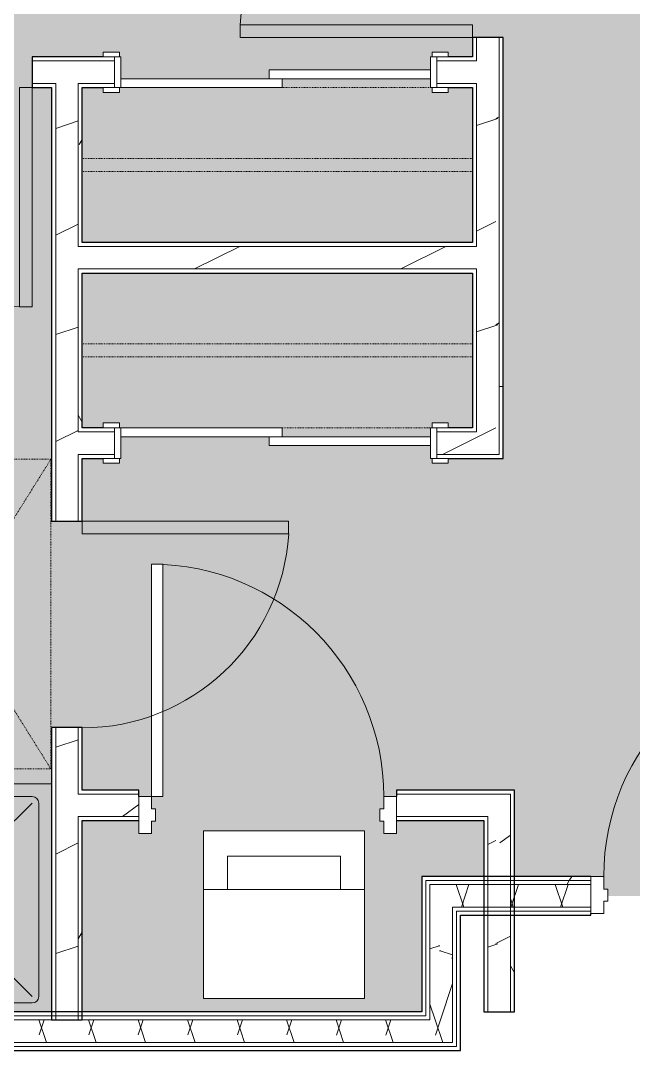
# Model space of a CAD drawing. Header units: inches. Extents: x -4830 to -235, y 9551 to 12852.
# Drawn here: x -3144.8 to -3049.7, y 10449.4 to 10609.1 of the extents above; entities that cross this region are included whole.
import ezdxf

# ---------------------------------------------------------------- set-up
doc = ezdxf.new("R2010")
doc.units = ezdxf.units.IN
doc.header["$MEASUREMENT"] = 0
doc.linetypes.add('Dash', pattern=[0.25, 0.125, -0.125])
for name, color, linetype, lineweight in [('0-1', 7, 'Continuous', 5), ('0-2', 7, 'Continuous', 9), ('0-3', 8, 'Continuous', 9), ('A-AREA-PATT-3', 41, 'Continuous', 9), ('A-DOOR-1', 7, 'Continuous', 9), ('A-DOOR-2', 50, 'Continuous', 13), ('A-DOOR-FRAM-1', 50, 'Continuous', 13), ('A-GENM-HDLN-1', 7, 'Dash', 9), ('A-WALL-1', 250, 'Continuous', 25), ('A-WALL-2', 7, 'Continuous', 9), ('A-WALL-PATT-1', 7, 'Continuous', 9), ('A-WALL-PATT-2', 8, 'Continuous', 9), ('A-WALL-PATT-3', 253, 'Continuous', 9), ('I-WALL-1', 250, 'Continuous', 25), ('P-SANR-FIXT-1', 7, 'Continuous', 9), ('Q-CASE-HDLN-1', 7, 'Dash', 9)]:
    doc.layers.add(name, color=color, linetype=linetype, lineweight=lineweight)
pattern_1 = [(0, (0, 0), (61.44, 15.36), [2.534, -43.546, 2.534, -43.546, -245.76]), (0, (0, 0), (61.44, 15.36), [-92.16, 2.534, -89.626, 2.534, -43.546, -107.52]), (0, (0, 0), (61.44, 15.36), [-230.4, 2.534, -28.186, 2.534, -74.266]), (120, (23.04, 7.68), (-44.02215, 45.5286), [2.534, -43.546, 2.534, -43.546, -245.76]), (120, (23.04, 7.68), (-44.02215, 45.5286), [-92.16, 2.534, -89.626, 2.534, -43.546, -107.52]), (120, (23.04, 7.68), (-44.02215, 45.5286), [-230.4, 2.534, -28.186, 2.534, -74.266]), (240, (30.72, 38.4), (-17.41785, -60.8886), [2.534, -43.546, 2.534, -43.546, -245.76]), (240, (30.72, 38.4), (-17.41785, -60.8886), [-92.16, 2.534, -89.626, 2.534, -43.546, -107.52]), (240, (30.72, 38.4), (-17.41785, -60.8886), [-230.4, 2.534, -28.186, 2.534, -74.266])]
pattern_2 = [(216.87, (12.795, 31.987), (95.9612857, 63.9749714), [15.994, -143.942]), (206.565, (31.987, 22.391), (-31.986981, -31.986924), [35.763, -35.763]), (198.435, (31.987, 6.397), (-63.974746, -31.987128), [20.231, -80.922])]
pattern_3 = [(161.57, (0.96, 0.96), (-7.6802237, -0.0009796), [0, -54.643, 6.067, 0]), (18.43, (-0.96, 0.96), (-7.6802237, 0.0009796), [0, -54.643, 6.067, 0]), (108.43, (0.96, 0.96), (3.8382953, -19.2013653), [18.211, -42.499]), (71.57, (-0.96, 0.96), (3.8382953, 19.2013653), [18.211, -42.499])]

# ---------------------------------------------------------------- blocks, each defined once
blk = doc.blocks.new('Single-Flush - 32_ x 84_-1372863-FLOOR PLAN - 3RD FLOOR')
at = {"layer": 'A-DOOR-1'}
blk.add_arc((16, -2.38), 32.07, 180, 266.4241, dxfattribs=at)
at = {"layer": 'A-DOOR-2'}
for p, q in [((14, -2.38), (14, -34.38)), ((16, -2.38), (14, -2.38)), ((16, -2.38), (16, -34.38)), ((16, -34.38), (14, -34.38))]:
    blk.add_line(p, q, dxfattribs=at)
blk = doc.blocks.new('Stacked Washer and Dryer - 26_x25_ - Private-1352637-FLOOR PLAN - 3RD FLOOR')
at = {"layer": 'P-SANR-FIXT-1'}
for p, q in [((0, 12.5), (26, 12.5)), ((0, 12.5), (0, -12.5)), ((16.90625, 12.5), (16.90625, -12.5)), ((26, 12.5), (26, -12.5)), ((16.90625, 8.75), (22.09375, 8.75)), ((22.09375, 8.75), (22.09375, -8.75)), ((22.09375, -8.75), (16.90625, -8.75)), ((26, -12.5), (0, -12.5))]:
    blk.add_line(p, q, dxfattribs=at)
blk = doc.blocks.new('Single-Flush - 36_ x 84_-1372824-FLOOR PLAN - 3RD FLOOR')
at = {"layer": 'A-DOOR-1'}
blk.add_arc((18, -2.38), 36.07, 180, 266.8211, dxfattribs=at)
at = {"layer": 'A-DOOR-2'}
for p, q in [((16, -2.38), (16, -38.39)), ((18, -2.38), (16, -2.38)), ((18, -2.38), (18, -38.39)), ((18, -38.39), (16, -38.39))]:
    blk.add_line(p, q, dxfattribs=at)
blk = doc.blocks.new('Single-Flush - 34_ x 84_-1372834-FLOOR PLAN - 3RD FLOOR')
at = {"layer": 'A-DOOR-1'}
blk.add_arc((17, -2.38), 34.07, 180, 266.6343, dxfattribs=at)
at = {"layer": 'A-DOOR-2'}
for p, q in [((15, -2.38), (15, -36.38)), ((17, -2.38), (15, -2.38)), ((17, -2.38), (17, -36.38)), ((17, -36.38), (15, -36.38))]:
    blk.add_line(p, q, dxfattribs=at)
blk = doc.blocks.new('FOLDING_SLIDING CLOSET - 48_ x 80_-1372841-FLOOR PLAN - 3RD FLOOR')
at = {"layer": 'A-DOOR-1'}
for p, q in [((-26.75, 3.25), (-24.25, 3.25)), ((-26.75, 2.5), (-26.75, 3.25)), ((-24.25, 3.25), (-24.25, 2.5)), ((24.25, 3.25), (26.75, 3.25)), ((24.25, 2.5), (24.25, 3.25)), ((26.75, 3.25), (26.75, 2.5)), ((-24.25, 2.5), (-26.75, 2.5)), ((26.75, 2.5), (24.25, 2.5)), ((-26.75, -2.25), (-24.25, -2.25)), ((-26.75, -3), (-26.75, -2.25)), ((-24.25, -3), (-26.75, -3)), ((-24.25, -2.25), (-24.25, -3)), ((24.25, -2.25), (26.75, -2.25)), ((24.25, -3), (24.25, -2.25)), ((26.75, -3), (24.25, -3)), ((26.75, -2.25), (26.75, -3))]:
    blk.add_line(p, q, dxfattribs=at)
at = {"layer": 'A-DOOR-2'}
for p, q in [((-1, 0.5), (24, 0.5)), ((-1, -0.88), (-1, 0.5)), ((24, 0.5), (24, -0.88)), ((-24, -0.88), (1, -0.88)), ((-24, -2.25), (-24, -0.88)), ((24, -0.88), (-1, -0.88)), ((1, -0.88), (1, -2.25)), ((1, -2.25), (-24, -2.25))]:
    blk.add_line(p, q, dxfattribs=at)
at = {"layer": 'A-DOOR-FRAM-1'}
for p, q in [((-25, 2.5), (-24, 2.5)), ((-25, -2.25), (-25, 2.5)), ((-24, 2.5), (-24, -2.25)), ((24, 2.5), (25, 2.5)), ((24, -2.25), (24, 2.5)), ((25, 2.5), (25, -2.25)), ((-24, -2.25), (-25, -2.25)), ((25, -2.25), (24, -2.25))]:
    blk.add_line(p, q, dxfattribs=at)
blk = doc.blocks.new('Door-Passage-Single-Flush - 36_ x 84_-1699263-FLOOR PLAN - 3RD FLOOR')
at = {"layer": 'A-DOOR-1'}
blk.add_arc((18, -1.625), 36, 180, 270, dxfattribs=at)
at = {"layer": 'A-DOOR-2'}
for p, q in [((16.25, -1.625), (18, -1.625)), ((16.25, -37.625), (16.25, -1.625)), ((18, -1.625), (18, -37.625)), ((18, -37.625), (16.25, -37.625))]:
    blk.add_line(p, q, dxfattribs=at)
at = {"layer": 'A-DOOR-FRAM-1'}
for p, q in [((-20, 4.125), (-18, 4.125)), ((-20, -1.625), (-20, 4.125)), ((-18, 4.125), (-18, 2.1875)), ((18, 4.125), (20, 4.125)), ((18, 2.1875), (18, 4.125)), ((20, 4.125), (20, -1.625)), ((-18, 2.1875), (-17.375, 2.1875)), ((-17.375, 2.1875), (-17.375, 0.3125)), ((17.375, 2.1875), (18, 2.1875)), ((17.375, 0.3125), (17.375, 2.1875)), ((-18, 0.3125), (-18, -1.625)), ((-17.375, 0.3125), (-18, 0.3125)), ((18, 0.3125), (17.375, 0.3125)), ((18, -1.625), (18, 0.3125)), ((-18, -1.625), (-20, -1.625)), ((20, -1.625), (18, -1.625))]:
    blk.add_line(p, q, dxfattribs=at)
blk = doc.blocks.new('Shower Base-3D - 36_ x 36_-V48-FLOOR PLAN - 3RD FLOOR')
at = {"layer": 'P-SANR-FIXT-1'}
for p, q in [((18, 18), (-18, 18)), ((-15, 16), (15, 16)), ((-16, -15), (-16, 15)), ((-1.12, 1), (-15, 15)), ((0.97, 1.14), (15, 15)), ((16, 15), (16, -15)), ((-1.13, -0.98), (-15, -15)), ((1.01, -1.11), (15, -15)), ((15, -16), (-15, -16))]:
    blk.add_line(p, q, dxfattribs=at)
for centre, start, end in [((-15, 15), 90, 180), ((15, 15), 360, 90), ((-15, -15), 180, 270), ((15, -15), 270, 0)]:
    blk.add_arc(centre, 1, start, end, dxfattribs=at)
blk = doc.blocks.new('OD_CW_Closet - OD_CW_Closet-V67-FLOOR PLAN - 3RD FLOOR')
at = {"layer": 'Q-CASE-HDLN-1'}
for p, q in [((4.5, 24), (0.74, 24)), ((0.74, 24), (0.74, 0)), ((30.25, 24), (7.25, 24)), ((61.26, 24), (58, 24)), ((61.26, 0), (61.26, 24)), ((0.74, 13), (61.26, 13)), ((0.74, 11), (61.26, 11)), ((0.74, 0), (61.26, 0))]:
    blk.add_line(p, q, dxfattribs=at)
blk = doc.blocks.new('ADA Clearances - 30_x48_-V50-FLOOR PLAN - 3RD FLOOR')
at = {"layer": 'A-GENM-HDLN-1'}
for p, q in [((15, -24), (-15, 24)), ((-15, -24), (15, 24)), ((15, 24), (-15, 24)), ((-15, 24), (-15, -24)), ((15, 11.42), (15, 24)), ((15, -24), (15, 9.18)), ((-15, -24), (15, -24))]:
    blk.add_line(p, q, dxfattribs=at)
blk = doc.blocks.new('OD_CW_Closet - OD_CW_Closet-V68-FLOOR PLAN - 3RD FLOOR')
at = {"layer": 'Q-CASE-HDLN-1'}
for p, q in [((61.26, 24), (0.74, 24)), ((0.74, 24), (0.74, 0)), ((61.26, 0), (61.26, 24)), ((0.74, 13), (61.26, 13)), ((0.74, 11), (61.26, 11)), ((0.74, 0), (4.5, 0)), ((7.25, 0), (30.25, 0)), ((58, 0), (61.26, 0))]:
    blk.add_line(p, q, dxfattribs=at)
blk = doc.blocks.new('FOLDING_SLIDING CLOSET - 48_ x 80_-1372832-FLOOR PLAN - 3RD FLOOR')
at = {"layer": 'A-DOOR-1'}
for p, q in [((-24.25, 3), (-26.75, 3)), ((-26.75, 3), (-26.75, 2.25)), ((-26.75, 2.25), (-24.25, 2.25)), ((-24.25, 2.25), (-24.25, 3)), ((26.75, 3), (24.25, 3)), ((24.25, 3), (24.25, 2.25)), ((24.25, 2.25), (26.75, 2.25)), ((26.75, 2.25), (26.75, 3)), ((-24.25, -2.5), (-26.75, -2.5)), ((-26.75, -2.5), (-26.75, -3.25)), ((-24.25, -3.25), (-24.25, -2.5)), ((26.75, -2.5), (24.25, -2.5)), ((24.25, -2.5), (24.25, -3.25)), ((26.75, -3.25), (26.75, -2.5)), ((-26.75, -3.25), (-24.25, -3.25)), ((24.25, -3.25), (26.75, -3.25))]:
    blk.add_line(p, q, dxfattribs=at)
at = {"layer": 'A-DOOR-2'}
for p, q in [((1, 2.25), (-24, 2.25)), ((-24, 2.25), (-24, 0.87)), ((1, 0.87), (1, 2.25)), ((-24, 0.87), (1, 0.87)), ((24, 0.87), (-1, 0.87)), ((-1, 0.87), (-1, -0.5)), ((24, -0.5), (24, 0.87)), ((-1, -0.5), (24, -0.5))]:
    blk.add_line(p, q, dxfattribs=at)
at = {"layer": 'A-DOOR-FRAM-1'}
for p, q in [((-24, 2.25), (-25, 2.25)), ((-25, 2.25), (-25, -2.5)), ((-24, -2.5), (-24, 2.25)), ((24, 2.25), (24, -2.5)), ((25, 2.25), (24, 2.25)), ((25, -2.5), (25, 2.25)), ((-25, -2.5), (-24, -2.5)), ((24, -2.5), (25, -2.5))]:
    blk.add_line(p, q, dxfattribs=at)
blk = doc.blocks.new('CTR - 1st Phase - Unit Layouts_rvt-1-FLOOR PLAN - 3RD FLOOR')
at = {"layer": 'A-WALL-PATT-1'}
h = blk.add_hatch(dxfattribs=at)
h.set_pattern_fill('FP_1', color=256, style=0, pattern_type=2)
h.set_pattern_definition(pattern_1)
h.paths.add_polyline_path([(-3069.96, 10541.84), (-3069.92, 10541.84), (-3069.92, 10606.46), (-3070.55, 10606.46), (-3070.55, 10541.84)], flags=0)
h.paths.add_polyline_path([(-3070.55, 10642.46), (-3069.92, 10642.46), (-3069.92, 10843.14), (-3070.55, 10843.14), (-3070.55, 10669.88)], flags=0)
h = blk.add_hatch(dxfattribs=at)
h.set_pattern_fill('FP_1', color=256, style=0, pattern_type=2)
h.set_pattern_definition(pattern_1)
h.paths.add_polyline_path([(-3177.32, 10598.71), (-3176.95, 10598.71), (-3176.95, 10599.34), (-3201.32, 10599.28), (-3201.32, 10598.71), (-3178.32, 10598.71)], flags=0)
h.paths.add_polyline_path([(-3080.19, 10598.71), (-3074.67, 10598.71), (-3074.67, 10599.34), (-3080.19, 10599.34)], flags=0)
h.paths.add_polyline_path([(-3142.95, 10598.71), (-3139.32, 10598.71), (-3139.32, 10599.34), (-3142.95, 10599.34)], flags=0)
h.paths.add_polyline_path([(-3135.2, 10598.71), (-3130.19, 10598.71), (-3130.19, 10599.34), (-3135.82, 10599.34), (-3135.82, 10598.71)], flags=0)
h = blk.add_hatch(dxfattribs=at)
h.set_pattern_fill('FP_1', color=256, style=0, pattern_type=2)
h.set_pattern_definition(pattern_1)
h.paths.add_polyline_path([(-3135.82, 10455.44), (-3135.2, 10455.44), (-3135.2, 10485.69), (-3135.82, 10485.69), (-3135.82, 10463.98)], flags=0)
h.paths.add_polyline_path([(-3135.2, 10489.19), (-3135.2, 10499.51), (-3135.82, 10499.51), (-3135.82, 10489.19)], flags=0)
h.paths.add_polyline_path([(-3135.2, 10531.51), (-3135.2, 10541.84), (-3135.82, 10541.84), (-3135.82, 10531.51)], flags=0)
h.paths.add_polyline_path([(-3135.2, 10545.34), (-3135.2, 10570.59), (-3135.82, 10570.59), (-3135.82, 10545.34)], flags=0)
h.paths.add_polyline_path([(-3135.82, 10574.09), (-3135.2, 10574.09), (-3135.2, 10598.71), (-3135.82, 10598.71), (-3135.82, 10574.71)], flags=0)
h = blk.add_hatch(dxfattribs=at)
h.set_pattern_fill('FP_1', color=256, style=0, pattern_type=2)
h.set_pattern_definition(pattern_1)
h.paths.add_polyline_path([(-3068.17, 10455.44), (-3068.17, 10471.64), (-3068.8, 10471.64), (-3068.8, 10455.44)], flags=0)
h.paths.add_polyline_path([(-3068.17, 10475.14), (-3068.17, 10489.19), (-3068.8, 10489.19), (-3068.8, 10475.14), (-3068.38, 10475.14)], flags=0)
at = {"layer": 'A-WALL-PATT-2'}
h = blk.add_hatch(dxfattribs=at)
h.set_pattern_fill('FP_2', color=256, style=0, pattern_type=2)
h.set_pattern_definition(pattern_2)
h.paths.add_polyline_path([(-3074.05, 10545.34), (-3070.55, 10545.34), (-3070.55, 10606.46), (-3074.05, 10606.46), (-3074.05, 10545.96)], flags=0)
h.paths.add_polyline_path([(-3074.05, 10642.46), (-3070.55, 10642.46), (-3070.55, 10843.14), (-3074.05, 10843.14), (-3074.05, 10673.33)], flags=0)
h = blk.add_hatch(dxfattribs=at)
h.set_pattern_fill('FP_2', color=256, style=0, pattern_type=2)
h.set_pattern_definition(pattern_2)
h.paths.add_polyline_path([(-3074.67, 10599.34), (-3074.05, 10599.34), (-3074.05, 10602.84), (-3080.19, 10602.84), (-3080.19, 10599.34)], flags=0)
h.paths.add_polyline_path([(-3135.82, 10599.34), (-3130.19, 10599.34), (-3130.19, 10602.84), (-3142.95, 10602.84), (-3142.95, 10599.34), (-3139.32, 10599.34)], flags=0)
h.paths.add_polyline_path([(-3201.32, 10599.34), (-3176.95, 10599.34), (-3176.95, 10602.84), (-3201.32, 10602.84), (-3201.32, 10599.7)], flags=0)
h = blk.add_hatch(dxfattribs=at)
h.set_pattern_fill('FP_2', color=256, style=0, pattern_type=2)
h.set_pattern_definition(pattern_2)
h.paths.add_polyline_path([(-3139.32, 10454.19), (-3135.82, 10454.19), (-3135.82, 10499.51), (-3139.32, 10499.51), (-3139.32, 10463.98)], flags=0)
h.paths.add_polyline_path([(-3135.82, 10531.51), (-3135.82, 10599.34), (-3139.32, 10599.34), (-3139.32, 10531.51)], flags=0)
h = blk.add_hatch(dxfattribs=at)
h.set_pattern_fill('FP_2', color=256, style=0, pattern_type=2)
h.set_pattern_definition(pattern_2)
h.paths.add_polyline_path([(-3074.43, 10570.59), (-3074.05, 10570.59), (-3074.05, 10574.09), (-3135.82, 10574.09), (-3135.82, 10570.59), (-3074.67, 10570.59)], flags=0)
h = blk.add_hatch(dxfattribs=at)
h.set_pattern_fill('FP_2', color=256, style=0, pattern_type=2)
h.set_pattern_definition(pattern_2)
h.paths.add_polyline_path([(-3073.86, 10541.84), (-3070.55, 10541.84), (-3070.55, 10545.34), (-3080.19, 10545.34), (-3080.19, 10541.84), (-3074.05, 10541.84)], flags=0)
h.paths.add_polyline_path([(-3135.2, 10541.84), (-3130.19, 10541.84), (-3130.19, 10545.34), (-3135.82, 10545.26), (-3135.82, 10541.84)], flags=0)
h = blk.add_hatch(dxfattribs=at)
h.set_pattern_fill('FP_2', color=256, style=0, pattern_type=2)
h.set_pattern_definition(pattern_2)
h.paths.add_polyline_path([(-3073.86, 10485.69), (-3068.8, 10485.69), (-3068.8, 10489.19), (-3086.44, 10489.19), (-3086.44, 10485.69)], flags=0)
h.paths.add_polyline_path([(-3126.44, 10485.69), (-3126.44, 10489.19), (-3135.82, 10489.14), (-3135.82, 10485.69), (-3135.2, 10485.69)], flags=0)
h = blk.add_hatch(dxfattribs=at)
h.set_pattern_fill('FP_2', color=256, style=0, pattern_type=2)
h.set_pattern_definition(pattern_2)
h.paths.add_polyline_path([(-3072.3, 10455.44), (-3068.8, 10455.44), (-3068.8, 10485.69), (-3072.3, 10485.69), (-3072.3, 10474.22)], flags=0)
at = {"layer": 'A-WALL-1'}
for p, q in [((-3074.67, 10606.46), (-3074.67, 10603.46)), ((-3069.92, 10606.46), (-3074.67, 10606.46)), ((-3069.92, 10545.96), (-3069.92, 10606.46)), ((-3131.94, 10603.46), (-3142.95, 10603.46)), ((-3142.95, 10603.46), (-3142.95, 10598.71)), ((-3074.67, 10603.46), (-3078.44, 10603.46)), ((-3142.95, 10598.71), (-3139.95, 10598.71)), ((-3139.95, 10598.71), (-3139.95, 10531.51)), ((-3135.2, 10574.71), (-3135.2, 10598.71)), ((-3135.2, 10598.71), (-3131.94, 10598.71)), ((-3078.44, 10598.71), (-3074.67, 10598.71)), ((-3074.67, 10598.71), (-3074.67, 10574.71)), ((-3074.67, 10574.71), (-3135.2, 10574.71)), ((-3135.2, 10545.96), (-3135.2, 10569.96)), ((-3135.2, 10569.96), (-3074.67, 10569.96)), ((-3074.67, 10569.96), (-3074.67, 10545.96)), ((-3131.94, 10545.96), (-3135.2, 10545.96)), ((-3074.67, 10545.96), (-3078.44, 10545.96)), ((-3069.92, 10541.84), (-3069.92, 10545.96)), ((-3135.2, 10541.21), (-3131.94, 10541.21)), ((-3135.2, 10531.51), (-3135.2, 10541.21)), ((-3078.44, 10541.21), (-3069.92, 10541.21)), ((-3069.92, 10541.21), (-3069.92, 10541.84)), ((-3139.95, 10531.51), (-3135.2, 10531.51)), ((-3135.2, 10499.51), (-3139.95, 10499.51)), ((-3139.95, 10499.51), (-3139.95, 10454.19)), ((-3135.2, 10489.81), (-3135.2, 10499.51)), ((-3126.44, 10489.81), (-3135.2, 10489.81)), ((-3126.44, 10488.81), (-3126.44, 10489.81)), ((-3068.17, 10489.81), (-3086.44, 10489.81)), ((-3086.44, 10489.81), (-3086.44, 10488.81)), ((-3068.17, 10489.19), (-3068.17, 10489.81)), ((-3068.17, 10485.06), (-3068.17, 10489.19)), ((-3135.2, 10454.19), (-3135.2, 10485.06)), ((-3135.2, 10485.06), (-3126.44, 10485.06)), ((-3086.44, 10485.06), (-3072.92, 10485.06)), ((-3072.92, 10485.06), (-3072.92, 10455.44)), ((-3068.17, 10455.44), (-3068.17, 10485.06)), ((-3072.92, 10455.44), (-3068.17, 10455.44)), ((-3139.95, 10454.19), (-3135.2, 10454.19))]:
    blk.add_line(p, q, dxfattribs=at)
at = {"layer": 'A-WALL-2'}
for p, q in [((-3074.05, 10602.84), (-3074.05, 10606.46)), ((-3070.55, 10545.96), (-3070.55, 10606.46)), ((-3142.95, 10602.84), (-3130.19, 10602.84)), ((-3080.19, 10602.84), (-3074.67, 10602.84)), ((-3074.05, 10602.84), (-3074.67, 10602.84)), ((-3142.95, 10599.34), (-3139.32, 10599.34)), ((-3139.32, 10598.71), (-3139.32, 10599.34)), ((-3139.32, 10598.71), (-3139.32, 10531.51)), ((-3135.82, 10598.71), (-3135.82, 10599.34)), ((-3135.82, 10599.34), (-3130.19, 10599.34)), ((-3135.82, 10598.71), (-3135.82, 10574.09)), ((-3080.19, 10599.34), (-3074.67, 10599.34)), ((-3074.05, 10599.34), (-3074.67, 10599.34)), ((-3074.05, 10574.09), (-3074.05, 10599.34)), ((-3135.82, 10574.09), (-3135.2, 10574.09)), ((-3135.2, 10574.09), (-3074.67, 10574.09)), ((-3074.05, 10574.09), (-3074.67, 10574.09)), ((-3135.82, 10570.59), (-3135.82, 10545.34)), ((-3135.82, 10570.59), (-3135.2, 10570.59)), ((-3135.2, 10570.59), (-3074.67, 10570.59)), ((-3074.05, 10570.59), (-3074.67, 10570.59)), ((-3074.05, 10545.96), (-3074.05, 10570.59)), ((-3135.82, 10545.34), (-3135.2, 10545.34)), ((-3130.19, 10545.34), (-3135.2, 10545.34)), ((-3074.05, 10545.34), (-3080.19, 10545.34)), ((-3074.05, 10545.96), (-3074.05, 10545.34)), ((-3070.55, 10545.96), (-3070.55, 10545.34)), ((-3070.55, 10545.34), (-3070.55, 10541.84)), ((-3135.82, 10541.84), (-3135.2, 10541.84)), ((-3135.82, 10541.84), (-3135.82, 10531.51)), ((-3130.19, 10541.84), (-3135.2, 10541.84)), ((-3070.55, 10541.84), (-3080.19, 10541.84)), ((-3139.32, 10499.51), (-3139.32, 10454.19)), ((-3135.82, 10499.51), (-3135.82, 10489.19)), ((-3135.82, 10489.19), (-3135.2, 10489.19)), ((-3126.44, 10489.19), (-3135.2, 10489.19)), ((-3068.8, 10489.19), (-3086.44, 10489.19)), ((-3068.8, 10489.19), (-3068.8, 10485.69)), ((-3135.82, 10485.69), (-3135.82, 10454.19)), ((-3135.82, 10485.69), (-3135.2, 10485.69)), ((-3126.44, 10485.69), (-3135.2, 10485.69)), ((-3072.3, 10485.69), (-3086.44, 10485.69)), ((-3072.3, 10485.69), (-3072.3, 10485.06)), ((-3072.3, 10485.06), (-3072.3, 10455.44)), ((-3068.8, 10485.69), (-3068.8, 10485.06)), ((-3068.8, 10485.06), (-3068.8, 10455.44))]:
    blk.add_line(p, q, dxfattribs=at)
at = {"layer": '0-2'}
for name, p, rotation in [('Single-Flush - 36_ x 84_-1372824-FLOOR PLAN - 3RD FLOOR', (-3072.3, 10624.46), 269.9999999999645), ('OD_CW_Closet - OD_CW_Closet-V68-FLOOR PLAN - 3RD FLOOR', (-3073.94, 10598.71), 180), ('OD_CW_Closet - OD_CW_Closet-V67-FLOOR PLAN - 3RD FLOOR', (-3073.94, 10569.96), 180), ('ADA Clearances - 30_x48_-V50-FLOOR PLAN - 3RD FLOOR', (-3155.07, 10517.09), 180), ('Single-Flush - 32_ x 84_-1372863-FLOOR PLAN - 3RD FLOOR', (-3137.57, 10515.51), 89.99999999996007), ('Door-Passage-Single-Flush - 36_ x 84_-1699263-FLOOR PLAN - 3RD FLOOR', (-3106.44, 10487.19), 180), ('Stacked Washer and Dryer - 26_x25_ - Private-1352637-FLOOR PLAN - 3RD FLOOR', (-3103.9, 10457.48), 89.99999999997401)]:
    blk.add_blockref(name, p, dxfattribs=dict(at, rotation=rotation))
for name, p in [('FOLDING_SLIDING CLOSET - 48_ x 80_-1372841-FLOOR PLAN - 3RD FLOOR', (-3105.19, 10600.96)), ('Single-Flush - 34_ x 84_-1372834-FLOOR PLAN - 3RD FLOOR', (-3159.95, 10601.09)), ('FOLDING_SLIDING CLOSET - 48_ x 80_-1372832-FLOOR PLAN - 3RD FLOOR', (-3105.19, 10543.71)), ('Shower Base-3D - 36_ x 36_-V48-FLOOR PLAN - 3RD FLOOR', (-3157.95, 10472.79))]:
    blk.add_blockref(name, p, dxfattribs=at)
blk = doc.blocks.new('HOLLOW METAL - UNIT DOOR-1956233-FLOOR PLAN - 3RD FLOOR')
at = {"layer": 'A-DOOR-1'}
blk.add_arc((18, 3.25), 36, 90, 180, dxfattribs=at)
at = {"layer": 'A-DOOR-2'}
for p, q in [((18, 39.25), (16.25, 39.25)), ((16.25, 39.25), (16.25, 3.25)), ((18, 3.25), (18, 39.25)), ((16.25, 3.25), (18, 3.25))]:
    blk.add_line(p, q, dxfattribs=at)
at = {"layer": 'A-DOOR-FRAM-1'}
for p, q in [((-18, 3.25), (-20, 3.25)), ((-20, 3.25), (-20, -2.5)), ((-18, 1.3125), (-18, 3.25)), ((18, 3.25), (18, 1.3125)), ((20, 3.25), (18, 3.25)), ((20, -2.5), (20, 3.25)), ((-17.375, 1.3125), (-18, 1.3125)), ((-17.375, -0.5625), (-17.375, 1.3125)), ((18, 1.3125), (17.375, 1.3125)), ((17.375, 1.3125), (17.375, -0.5625)), ((-18, -2.5), (-18, -0.5625)), ((-18, -0.5625), (-17.375, -0.5625)), ((17.375, -0.5625), (18, -0.5625)), ((18, -0.5625), (18, -2.5)), ((-20, -2.5), (-18, -2.5)), ((18, -2.5), (20, -2.5))]:
    blk.add_line(p, q, dxfattribs=at)
blk = doc.blocks.new('CTR - 1st Phase - Common Walls_rvt-1-FLOOR PLAN - 3RD FLOOR')
at = {"layer": 'A-AREA-PATT-3'}
h = blk.add_hatch(color=256, dxfattribs=at)
h.paths.add_polyline_path([(-3018.32, 10476.39), (-3020.07, 10476.39), (-3020.07, 10512.39), (-3018.32, 10512.39), (-3018.32, 10500.82)], flags=0)
h.paths.add_polyline_path([(-3139.95, 10455.44), (-3139.95, 10499.51), (-3135.2, 10499.51), (-3135.2, 10489.81), (-3126.44, 10489.81), (-3126.44, 10488.81), (-3124.44, 10488.81), (-3124.44, 10486.88), (-3123.81, 10486.88), (-3123.81, 10485), (-3124.44, 10485), (-3124.44, 10483.06), (-3126.44, 10483.06), (-3126.44, 10485.06), (-3135.2, 10485), (-3135.2, 10455.44), (-3082.52, 10455.44), (-3082.52, 10476.39), (-3072.92, 10476.39), (-3072.92, 10485.06), (-3086.44, 10485), (-3086.44, 10483.06), (-3088.44, 10483.06), (-3088.44, 10485), (-3089.06, 10485), (-3089.06, 10486.88), (-3088.44, 10486.88), (-3088.44, 10488.81), (-3086.44, 10488.81), (-3086.44, 10489.81), (-3068.17, 10489.81), (-3068.17, 10476.39), (-3054.32, 10476.39), (-3054.32, 10474.45), (-3053.7, 10474.45), (-3053.7, 10473.39), (-3018.95, 10473.39), (-3018.95, 10474.45), (-3018.32, 10474.45), (-3018.32, 10476.39), (-3009.32, 10476.39), (-3009.32, 10487.44), (-2973.57, 10487.44), (-2973.57, 10479.44), (-2943.32, 10479.44), (-2943.32, 10493.97), (-2943.7, 10493.97), (-2943.7, 10517.97), (-2943.32, 10517.97), (-2943.32, 10549.06), (-3001.32, 10549.06), (-3001.38, 10547.58), (-3001.52, 10547.44), (-3002.42, 10547.42), (-3002.42, 10547.19), (-3005.04, 10547.19), (-3005.04, 10546.94), (-3005.63, 10546.94), (-3005.63, 10547.19), (-3006.22, 10547.19), (-3006.22, 10546.94), (-3006.81, 10546.94), (-3006.81, 10547.19), (-3007.4, 10547.19), (-3007.4, 10546.94), (-3007.99, 10546.94), (-3007.99, 10547.19), (-3008.58, 10547.19), (-3008.58, 10546.94), (-3009.17, 10546.94), (-3009.17, 10547.19), (-3018.66, 10547.19), (-3018.66, 10546.94), (-3020.37, 10546.94), (-3020.37, 10547.19), (-3024.23, 10547.19), (-3024.23, 10547.44), (-3025.13, 10547.44), (-3025.32, 10547.64), (-3025.32, 10549.06), (-3027.92, 10549.06), (-3027.92, 10585.06), (-3020.38, 10585.06), (-3020.38, 10592.14), (-3003.88, 10592.14), (-3003.88, 10585.06), (-2991.25, 10585.06), (-2991.25, 10592.14), (-2974.75, 10592.14), (-2974.75, 10585.06), (-2961.13, 10585.06), (-2961.13, 10592.14), (-2944.63, 10592.14), (-2944.63, 10585.06), (-2919.32, 10585.06), (-2919.32, 10698.5), (-2935.45, 10698.5), (-2935.45, 10716.5), (-2931.45, 10716.5), (-2931.45, 10752.5), (-2935.45, 10752.5), (-2935.45, 10770.5), (-2919.32, 10770.5), (-2919.32, 10842.51), (-2945.31, 10842.51), (-2945.31, 10845.89), (-2983.34, 10845.89), (-2983.34, 10842.51), (-3069.92, 10842.51), (-3069.92, 10642.46), (-3074.67, 10642.46), (-3074.67, 10810.24), (-3078.24, 10810.24), (-3078.24, 10814.99), (-3074.67, 10814.99), (-3074.67, 10842.51), (-3098.91, 10842.51), (-3098.91, 10846.39), (-3100.91, 10846.39), (-3100.91, 10846.95), (-3134.94, 10846.95), (-3134.94, 10846.39), (-3136.94, 10846.39), (-3136.94, 10842.61), (-3134.69, 10842.61), (-3134.69, 10814.99), (-3132.67, 10814.99), (-3132.67, 10810.24), (-3139.44, 10810.24), (-3139.44, 10842.61), (-3137.31, 10842.61), (-3137.31, 10845.89), (-3175.34, 10845.89), (-3175.34, 10842.51), (-3201.32, 10842.51), (-3201.32, 10603.46), (-3176.95, 10603.46), (-3176.95, 10598.71), (-3177.32, 10598.71), (-3177.32, 10524.79), (-3201.32, 10524.79), (-3201.32, 10516.77), (-3193.6, 10516.77), (-3192.63, 10516.64), (-3191.73, 10516.27), (-3190.96, 10515.67), (-3190.37, 10514.9), (-3190, 10514), (-3189.87, 10512.41), (-3189.87, 10511.65), (-3186.85, 10512), (-3185.85, 10513.19), (-3184.85, 10513.76), (-3183.34, 10514.12), (-3181.85, 10514.29), (-3179.86, 10514.12), (-3177.32, 10513.39), (-3175.85, 10512.85), (-3173.85, 10511.92), (-3171.85, 10510.53), (-3170.85, 10509.53), (-3170.35, 10508.66), (-3169.85, 10507.29), (-3169.85, 10506.29), (-3170.35, 10504.92), (-3170.85, 10504.05), (-3171.85, 10503.05), (-3173.85, 10501.66), (-3176.57, 10500.47), (-3178.32, 10499.87), (-3180.07, 10499.44), (-3181.85, 10499.29), (-3183.34, 10499.46), (-3183.85, 10499.55), (-3184.85, 10499.82), (-3185.85, 10500.39), (-3186.85, 10501.58), (-3189.87, 10501.93), (-3189.87, 10500.54), (-3190, 10499.57), (-3190.37, 10498.68), (-3190.96, 10497.9), (-3191.73, 10497.31), (-3192.63, 10496.94), (-3193.6, 10496.81), (-3201.32, 10496.81), (-3201.32, 10490.79), (-3200.07, 10490.79), (-3200.07, 10486.04), (-3201.32, 10486.04), (-3201.32, 10455.44), (-3180.7, 10455.44), (-3180.7, 10486.04), (-3180.07, 10486.04), (-3180.07, 10490.79), (-3175.95, 10490.79), (-3175.95, 10455.44), (-3144.1, 10455.44)], flags=0)
h.paths.add_polyline_path([(-3009.32, 10455.44), (-2973.57, 10455.44), (-2973.57, 10457.44), (-3009.32, 10457.44)], flags=0)
h.paths.add_polyline_path([(-3116.4, 10457.48), (-3116.4, 10483.48), (-3091.4, 10483.48), (-3091.42, 10457.48), (-3109.55, 10457.48)], flags=0)
h.paths.add_polyline_path([(-3123.42, 10488.81), (-3124.44, 10488.81), (-3124.44, 10524.81), (-3122.69, 10524.81), (-3122.69, 10488.81), (-3123.17, 10488.81)], flags=0)
h.paths.add_polyline_path([(-3135.2, 10531.51), (-3139.95, 10531.51), (-3139.95, 10598.71), (-3142.95, 10598.71), (-3142.95, 10603.46), (-3131.94, 10603.46), (-3131.94, 10604.21), (-3129.44, 10604.21), (-3129.44, 10603.46), (-3129.19, 10603.46), (-3129.19, 10600.09), (-3106.19, 10600.09), (-3106.19, 10601.46), (-3081.19, 10601.46), (-3081.19, 10603.46), (-3080.94, 10603.46), (-3080.94, 10604.21), (-3078.44, 10604.21), (-3078.44, 10603.46), (-3074.67, 10603.46), (-3074.67, 10606.46), (-3069.92, 10606.46), (-3069.92, 10541.21), (-3078.44, 10541.21), (-3078.44, 10540.46), (-3080.94, 10540.46), (-3080.94, 10541.21), (-3081.19, 10541.21), (-3081.19, 10543.21), (-3106.19, 10543.21), (-3106.19, 10544.59), (-3129.19, 10544.59), (-3129.19, 10541.21), (-3129.44, 10541.21), (-3129.44, 10540.46), (-3131.94, 10540.46), (-3131.94, 10541.21), (-3135.2, 10541.21), (-3135.2, 10540.46)], flags=0)
h.paths.add_polyline_path([(-3081.19, 10544.59), (-3081.19, 10545.96), (-3080.94, 10545.96), (-3080.94, 10546.71), (-3078.44, 10546.71), (-3078.44, 10545.96), (-3074.67, 10545.96), (-3074.67, 10569.96), (-3135.2, 10569.96), (-3135.2, 10545.96), (-3131.94, 10545.96), (-3131.94, 10546.71), (-3129.44, 10546.71), (-3129.44, 10545.96), (-3104.19, 10545.96), (-3104.19, 10544.59), (-3082.29, 10544.59)], flags=0)
h.paths.add_polyline_path([(-3135.2, 10574.71), (-3074.67, 10574.71), (-3074.67, 10598.71), (-3078.44, 10598.71), (-3078.44, 10597.96), (-3080.94, 10597.96), (-3080.94, 10598.71), (-3081.19, 10598.71), (-3081.19, 10600.09), (-3104.19, 10600.09), (-3104.19, 10598.71), (-3129.44, 10598.71), (-3129.44, 10597.96), (-3131.94, 10597.96), (-3131.94, 10598.71), (-3135.2, 10598.71), (-3135.2, 10576.63)], flags=0)
h.paths.add_polyline_path([(-2941.29, 10641.93), (-2980.4, 10641.93), (-2980.4, 10676.93), (-2974.4, 10676.93), (-2974.4, 10677.93), (-2938.4, 10677.93), (-2938.4, 10676.93), (-2932.4, 10676.93), (-2932.4, 10641.93), (-2933.38, 10641.93)], flags=0)
h.paths.add_polyline_path([(-3181.39, 10685.53), (-3199.39, 10685.53), (-3199.39, 10703.53), (-3181.39, 10703.53)], flags=0)
h.paths.add_polyline_path([(-2995.67, 10688.99), (-3019.72, 10688.99), (-3019.72, 10772.99), (-2984.72, 10772.99), (-2984.72, 10766.99), (-2983.72, 10766.99), (-2983.72, 10694.99), (-2984.72, 10694.99), (-2984.72, 10688.99), (-2987.84, 10688.99)], flags=0)
h.paths.add_polyline_path([(-3138.53, 10705.46), (-3199.89, 10705.46), (-3199.89, 10783.46), (-3119.89, 10783.46), (-3119.89, 10705.46)], flags=0)
h.paths.add_polyline_path([(-2947.54, 10786.06), (-2974.4, 10786.06), (-2974.4, 10787.06), (-2980.4, 10787.06), (-2980.4, 10822.06), (-2932.4, 10822.06), (-2932.4, 10787.06), (-2938.4, 10787.06), (-2938.4, 10786.06)], flags=0)
h.paths.add_polyline_path([(-3199.39, 10787.46), (-3199.39, 10805.46), (-3181.39, 10805.46), (-3181.39, 10787.46), (-3189.87, 10787.46)], flags=0)
h.paths.add_polyline_path([(-3098.41, 10810.24), (-3102.67, 10810.24), (-3102.67, 10814.99), (-3098.24, 10814.99), (-3098.24, 10810.24)], flags=0)
h.paths.add_polyline_path([(-3105.2, 10815.49), (-3105.56, 10815.49), (-3105.56, 10815.99), (-3122.11, 10815.99), (-3122.17, 10815.49), (-3122.24, 10815.49), (-3122.24, 10815.99), (-3131.92, 10815.99), (-3131.92, 10841.24), (-3103.92, 10841.24), (-3103.92, 10815.99), (-3105.03, 10815.99), (-3105.11, 10815.49)], flags=0)
at = {"layer": 'A-WALL-PATT-1'}
h = blk.add_hatch(dxfattribs=at)
h.set_pattern_fill('FP_1', color=256, style=0, pattern_type=2)
h.set_pattern_definition(pattern_1)
h.paths.add_polyline_path([(-3015.32, 10475.76), (-3009.95, 10475.76), (-3009.95, 10476.39), (-3016.32, 10476.39), (-3016.32, 10475.76)], flags=0)
h.paths.add_polyline_path([(-3076.52, 10475.76), (-3072.92, 10475.76), (-3072.92, 10476.39), (-3081.9, 10476.39), (-3081.9, 10475.76), (-3077.77, 10475.76)], flags=0)
h.paths.add_polyline_path([(-3068.17, 10475.76), (-3056.32, 10475.76), (-3056.32, 10476.39), (-3068.17, 10476.39), (-3068.17, 10476.02)], flags=0)
h = blk.add_hatch(dxfattribs=at)
h.set_pattern_fill('FP_1', color=256, style=0, pattern_type=2)
h.set_pattern_definition(pattern_1)
h.paths.add_polyline_path([(-3010.57, 10475.14), (-3010.59, 10475.76), (-3016.32, 10475.76), (-3016.32, 10475.14), (-3014.07, 10475.14)], flags=0)
h.paths.add_polyline_path([(-3077.77, 10475.14), (-3072.92, 10475.14), (-3072.92, 10475.76), (-3081.27, 10475.76), (-3081.27, 10475.14), (-3080.65, 10475.14)], flags=0)
h.paths.add_polyline_path([(-3068.17, 10475.14), (-3056.32, 10475.14), (-3056.32, 10475.76), (-3068.17, 10475.76), (-3068.17, 10475.4)], flags=0)
h = blk.add_hatch(dxfattribs=at)
h.set_pattern_fill('FP_1', color=256, style=0, pattern_type=2)
h.set_pattern_definition(pattern_1)
h.paths.add_polyline_path([(-3091.42, 10450.06), (-3077.15, 10450.06), (-3077.15, 10450.69), (-3206.07, 10450.69), (-3206.07, 10450.06), (-3108.98, 10450.06)], flags=0)
at = {"layer": 'A-WALL-PATT-3'}
h = blk.add_hatch(dxfattribs=at)
h.set_pattern_fill('FP_34', color=256, style=0, pattern_type=2)
h.set_pattern_definition(pattern_3)
h.paths.add_polyline_path([(-3081.27, 10454.19), (-3077.77, 10454.19), (-3077.77, 10475.14), (-3081.27, 10475.14), (-3081.27, 10454.81)], flags=0)
h = blk.add_hatch(dxfattribs=at)
h.set_pattern_fill('FP_34', color=256, style=0, pattern_type=2)
h.set_pattern_definition(pattern_3)
h.paths.add_polyline_path([(-3014.07, 10471.64), (-3014.07, 10475.14), (-3016.32, 10475.14), (-3016.32, 10471.64), (-3014.7, 10471.64)], flags=0)
h.paths.add_polyline_path([(-3076.52, 10471.64), (-3072.3, 10471.64), (-3072.3, 10475.14), (-3077.77, 10475.14), (-3077.77, 10471.64), (-3077.15, 10471.64)], flags=0)
h.paths.add_polyline_path([(-3068.8, 10471.64), (-3056.32, 10471.64), (-3056.32, 10475.14), (-3068.8, 10475.14), (-3068.8, 10472.58)], flags=0)
h = blk.add_hatch(dxfattribs=at)
h.set_pattern_fill('FP_34', color=256, style=0, pattern_type=2)
h.set_pattern_definition(pattern_3)
h.paths.add_polyline_path([(-3091.42, 10450.69), (-3077.77, 10450.69), (-3077.77, 10454.19), (-3202.57, 10454.19), (-3202.57, 10450.69), (-3108.98, 10450.69)], flags=0)
at = {"layer": 'A-WALL-2'}
for p, q in [((-3081.9, 10475.76), (-3081.27, 10475.76)), ((-3081.9, 10455.44), (-3081.9, 10475.76)), ((-3081.27, 10475.76), (-3076.52, 10475.76)), ((-3081.27, 10475.14), (-3077.77, 10475.14)), ((-3081.27, 10455.44), (-3081.27, 10475.14)), ((-3077.77, 10475.14), (-3076.52, 10475.14)), ((-3056.32, 10475.76), (-3076.52, 10475.76)), ((-3056.32, 10475.14), (-3076.52, 10475.14)), ((-3077.77, 10471.64), (-3077.15, 10471.64)), ((-3077.77, 10455.44), (-3077.77, 10471.64)), ((-3077.15, 10471.64), (-3076.52, 10471.64)), ((-3077.15, 10471.01), (-3076.52, 10471.01)), ((-3077.15, 10455.44), (-3077.15, 10471.01)), ((-3056.32, 10471.64), (-3076.52, 10471.64)), ((-3056.32, 10471.01), (-3076.52, 10471.01)), ((-3081.9, 10454.81), (-3201.32, 10454.81)), ((-3081.9, 10455.44), (-3081.9, 10454.81)), ((-3081.27, 10455.44), (-3081.27, 10454.81)), ((-3081.27, 10454.81), (-3081.27, 10454.19)), ((-3077.77, 10455.44), (-3077.77, 10454.19)), ((-3077.15, 10455.44), (-3077.15, 10450.69)), ((-3081.27, 10454.19), (-3201.32, 10454.19)), ((-3077.77, 10454.19), (-3077.77, 10450.69)), ((-3077.77, 10450.69), (-3201.32, 10450.69)), ((-3077.15, 10450.06), (-3201.32, 10450.06)), ((-3077.15, 10450.69), (-3077.15, 10450.06))]:
    blk.add_line(p, q, dxfattribs=at)
at = {"layer": 'I-WALL-1'}
for p, q in [((-3082.52, 10476.39), (-3082.52, 10455.44)), ((-3081.9, 10476.39), (-3082.52, 10476.39)), ((-3076.52, 10476.39), (-3081.9, 10476.39)), ((-3056.32, 10476.39), (-3076.52, 10476.39)), ((-3076.52, 10470.39), (-3056.32, 10470.39)), ((-3076.52, 10455.44), (-3076.52, 10470.39)), ((-3056.32, 10470.39), (-3056.32, 10470.64)), ((-3082.52, 10455.44), (-3201.32, 10455.44)), ((-3076.52, 10450.06), (-3076.52, 10455.44)), ((-3076.52, 10449.44), (-3076.52, 10450.06)), ((-3201.32, 10449.44), (-3076.52, 10449.44))]:
    blk.add_line(p, q, dxfattribs=at)
at = {"layer": '0-3'}
blk.add_blockref('HOLLOW METAL - UNIT DOOR-1956233-FLOOR PLAN - 3RD FLOOR', (-3036.32, 10473.14), dxfattribs=at)

msp = doc.modelspace()

# ---------------------------------------------------------------- block references
at = {"layer": '0-1'}
for name in ['CTR - 1st Phase - Common Walls_rvt-1-FLOOR PLAN - 3RD FLOOR', 'CTR - 1st Phase - Unit Layouts_rvt-1-FLOOR PLAN - 3RD FLOOR']:
    msp.add_blockref(name, (0, 0), dxfattribs=at)

doc.saveas('drawing.dxf')
